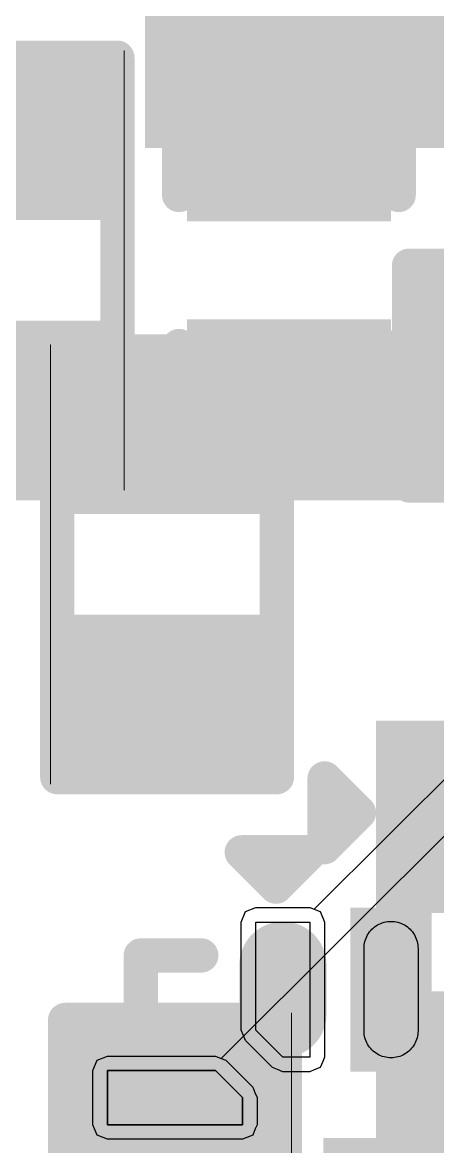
# Model space of a CAD drawing. Header units: inches. Extents: x -5 to 5450, y -4 to 5452.
# Drawn here: x 6.131 to 7.668, y 23.676 to 27.836 of the extents above; entities that cross this region are included whole.
import ezdxf

# ---------------------------------------------------------------- set-up
doc = ezdxf.new("R2010")
doc.units = ezdxf.units.IN
for name, color, linetype in [('Bottom Layer', 5, 'Continuous'), ('Bottom Overlay', 54, 'Continuous'), ('Bottom Paste', 16, 'Continuous'), ('Bottom Solder', 6, 'Continuous'), ('Top Layer', 1, 'Continuous'), ('Top Overlay', 2, 'Continuous'), ('Top Paste', 8, 'Continuous'), ('Top Solder', 216, 'Continuous')]:
    doc.layers.add(name, color=color, linetype=linetype)

# ---------------------------------------------------------------- blocks, each defined once
blk = doc.blocks.new('WQFN_30_EP_2_5_4_5__B_11')
at = {"layer": 'Bottom Layer'}
blk.add_hatch(color=5, dxfattribs=at).paths.add_polyline_path([(-1.4524, -1.5), (-1.4524, -1.3), (-0.9474, -1.3), (-0.9474, -1.5)])
h = blk.add_hatch(color=5, dxfattribs=at)
edge = h.paths.add_edge_path()
edge.add_arc((-1.1099, -1.8001), 0.06, 270, 450)
edge.add_line((-1.1099, -1.7401), (-1.2899, -1.7401))
edge.add_arc((-1.2899, -1.8001), 0.06, 90, 270)
edge.add_line((-1.2899, -1.8601), (-1.1099, -1.8601))
h = blk.add_hatch(color=5, dxfattribs=at)
edge = h.paths.add_edge_path()
edge.add_arc((-0.8001, -2.2901), 0.06, 180, 360)
edge.add_line((-0.7401, -2.2901), (-0.7401, -2.1101))
edge.add_arc((-0.8001, -2.1101), 0.06, 0, 180)
edge.add_line((-0.8601, -2.1101), (-0.8601, -2.2901))
at = {"layer": 'Bottom Paste'}
h = blk.add_hatch(color=16, dxfattribs=at)
edge = h.paths.add_edge_path()
edge.add_arc((-1.1099, -1.8001), 0.06, 270, 450)
edge.add_line((-1.1099, -1.7401), (-1.2899, -1.7401))
edge.add_arc((-1.2899, -1.8001), 0.06, 90, 270)
edge.add_line((-1.2899, -1.8601), (-1.1099, -1.8601))
h = blk.add_hatch(color=16, dxfattribs=at)
edge = h.paths.add_edge_path()
edge.add_arc((-0.8001, -2.2901), 0.06, 180, 360)
edge.add_line((-0.7401, -2.2901), (-0.7401, -2.1101))
edge.add_arc((-0.8001, -2.1101), 0.06, 0, 180)
edge.add_line((-0.8601, -2.1101), (-0.8601, -2.2901))
at = {"layer": 'Bottom Solder'}
for points in [[(-0.6508, -1.6508), (-0.6508, 1.6508), (0.6508, 1.6508), (0.6508, -1.6508)], [(-1.5032, -1.5508), (-1.5032, -1.2492), (-0.8966, -1.2492), (-0.8966, -1.5508)]]:
    blk.add_hatch(color=6, dxfattribs=at).paths.add_polyline_path(points)
h = blk.add_hatch(color=6, dxfattribs=at)
edge = h.paths.add_edge_path()
edge.add_arc((-1.1099, -1.8001), 0.1616, 270, 450)
edge.add_line((-1.1099, -1.6385), (-1.2899, -1.6385))
edge.add_arc((-1.2899, -1.8001), 0.1616, 90, 270)
edge.add_line((-1.2899, -1.9617), (-1.1099, -1.9617))
h = blk.add_hatch(color=6, dxfattribs=at)
edge = h.paths.add_edge_path()
edge.add_arc((-0.8001, -2.2901), 0.1616, 180, 360)
edge.add_line((-0.6385, -2.2901), (-0.6385, -2.1101))
edge.add_arc((-0.8001, -2.1101), 0.1616, 0, 180)
edge.add_line((-0.9617, -2.1101), (-0.9617, -2.2901))
at = {"layer": 'Bottom Layer'}
for p, q in [((-1.45, -1.9), (-1.45, -1.7)), ((-1.45, -1.7), (-0.95, -1.7001)), ((-0.95, -1.7001), (-0.95, -1.7003)), ((-0.95, -1.7003), (-0.95, -1.8001)), ((-0.95, -1.8001), (-1.05, -1.9)), ((-1.45, -1.9), (-1.45, -1.9)), ((-1.05, -1.9), (-1.45, -1.9)), ((-0.8, -1.9501), (-0.9, -2.0501)), ((-0.7001, -1.9501), (-0.8, -1.9501)), ((-0.7, -1.9501), (-0.7001, -1.9501)), ((-0.7, -2.45), (-0.7, -1.9501)), ((-0.9, -2.0501), (-0.9, -2.45)), ((-0.9, -2.45), (-0.9, -2.45)), ((-0.9, -2.45), (-0.7, -2.45))]:
    blk.add_line(p, q, dxfattribs=at)
at = {"layer": 'Bottom Overlay'}
for points in [[(-1.5809, -1.8255, 0.127, 0.127, 0), (-1.7079, -1.6985, 0.127, 0.127, 0)], [(-1.7079, -1.9525, 0.127, 0.127, 0), (-1.7079, -1.6985, 0.127, 0.127, 0)], [(-1.7079, -1.9525, 0.127, 0.127, 0), (-1.5809, -1.8255, 0.127, 0.127, 0)], [(-1.3262, -2.3262, 0.127, 0.127, 0), (-1.3262, -2.1025, 0.127, 0.127, 0)], [(-1.1025, -2.3262, 0.127, 0.127, 0), (-1.3262, -2.3262, 0.127, 0.127, 0)]]:
    blk.add_lwpolyline(points, format="xyseb", dxfattribs=at)
for points in [[(-1.7396, -1.6985, 0.0635, 0.0635, 1), (-1.6761, -1.6985, 0.0635, 0.0635, 1)], [(-1.7396, -1.6985, 0.0635, 0.0635, 1), (-1.6761, -1.6985, 0.0635, 0.0635, 1)], [(-1.6126, -1.8255, 0.0635, 0.0635, 1), (-1.5491, -1.8255, 0.0635, 0.0635, 1)], [(-1.6126, -1.8255, 0.0635, 0.0635, 1), (-1.5491, -1.8255, 0.0635, 0.0635, 1)], [(-1.7396, -1.9525, 0.0635, 0.0635, 1), (-1.6761, -1.9525, 0.0635, 0.0635, 1)], [(-1.7396, -1.9525, 0.0635, 0.0635, 1), (-1.6761, -1.9525, 0.0635, 0.0635, 1)], [(-1.358, -2.1025, 0.0635, 0.0635, 1), (-1.2945, -2.1025, 0.0635, 0.0635, 1)], [(-1.358, -2.3262, 0.0635, 0.0635, 1), (-1.2945, -2.3262, 0.0635, 0.0635, 1)], [(-1.358, -2.3262, 0.0635, 0.0635, 1), (-1.2945, -2.3262, 0.0635, 0.0635, 1)], [(-1.1343, -2.3262, 0.0635, 0.0635, 1), (-1.0708, -2.3262, 0.0635, 0.0635, 1)]]:
    blk.add_lwpolyline(points, format="xyseb", close=True, dxfattribs=at)
at = {"layer": 'Bottom Paste'}
for p, q in [((-1.4276, -1.3341), (-1.4231, -1.3293)), ((-1.4231, -1.3293), (-1.4183, -1.3249)), ((-1.4183, -1.3249), (-1.4133, -1.3207)), ((-1.4133, -1.3207), (-1.4079, -1.3169)), ((-1.4079, -1.3169), (-1.4024, -1.3134)), ((-1.4024, -1.3134), (-1.3966, -1.3104)), ((-1.3966, -1.3104), (-1.3907, -1.3077)), ((-1.3907, -1.3077), (-1.3846, -1.3054)), ((-1.3846, -1.3054), (-1.3783, -1.3035)), ((-1.3783, -1.3035), (-1.3719, -1.302)), ((-1.3719, -1.302), (-1.3655, -1.3009)), ((-1.3655, -1.3009), (-1.3589, -1.3003)), ((-1.3589, -1.3003), (-1.3524, -1.3)), ((-1.3524, -1.3), (-1.0474, -1.3)), ((-1.0474, -1.3), (-1.0409, -1.3003)), ((-1.0409, -1.3003), (-1.0343, -1.3009)), ((-1.0343, -1.3009), (-1.0279, -1.302)), ((-1.0279, -1.302), (-1.0215, -1.3035)), ((-1.0215, -1.3035), (-1.0152, -1.3054)), ((-1.0152, -1.3054), (-1.0091, -1.3077)), ((-1.0091, -1.3077), (-1.0032, -1.3104)), ((-1.0032, -1.3104), (-0.9974, -1.3134)), ((-0.9974, -1.3134), (-0.9918, -1.3169)), ((-0.9918, -1.3169), (-0.9865, -1.3207)), ((-0.9865, -1.3207), (-0.9815, -1.3249)), ((-0.9815, -1.3249), (-0.9767, -1.3293)), ((-0.9767, -1.3293), (-0.9722, -1.3341)), ((-1.449, -1.3742), (-1.4471, -1.3679)), ((-1.4471, -1.3679), (-1.4448, -1.3618)), ((-1.4448, -1.3618), (-1.4421, -1.3558)), ((-1.4421, -1.3558), (-1.439, -1.3501)), ((-1.439, -1.3501), (-1.4355, -1.3445)), ((-1.4355, -1.3445), (-1.4317, -1.3392)), ((-1.4317, -1.3392), (-1.4276, -1.3341)), ((-0.9722, -1.3341), (-0.9681, -1.3392)), ((-0.9681, -1.3392), (-0.9643, -1.3445)), ((-0.9643, -1.3445), (-0.9608, -1.3501)), ((-0.9608, -1.3501), (-0.9577, -1.3558)), ((-0.9577, -1.3558), (-0.955, -1.3618)), ((-0.955, -1.3618), (-0.9527, -1.3679)), ((-0.9527, -1.3679), (-0.9508, -1.3742)), ((-1.4524, -1.4), (-1.4522, -1.3935)), ((-1.4522, -1.4066), (-1.4524, -1.4)), ((-1.4522, -1.3935), (-1.4515, -1.387)), ((-1.4515, -1.4131), (-1.4522, -1.4066)), ((-1.4515, -1.387), (-1.4505, -1.3805)), ((-1.4505, -1.4196), (-1.4515, -1.4131)), ((-1.4505, -1.3805), (-1.449, -1.3742)), ((-0.9508, -1.3742), (-0.9493, -1.3805)), ((-0.9493, -1.3805), (-0.9483, -1.387)), ((-0.9483, -1.4131), (-0.9493, -1.4196)), ((-0.9483, -1.387), (-0.9476, -1.3935)), ((-0.9476, -1.4066), (-0.9483, -1.4131)), ((-0.9476, -1.3935), (-0.9474, -1.4)), ((-0.9474, -1.4), (-0.9476, -1.4066)), ((-0.9476, -1.4066), (-0.9476, -1.4066)), ((-1.449, -1.4259), (-1.4505, -1.4196)), ((-1.4471, -1.4322), (-1.449, -1.4259)), ((-1.4448, -1.4383), (-1.4471, -1.4322)), ((-1.4421, -1.4443), (-1.4448, -1.4383)), ((-1.439, -1.45), (-1.4421, -1.4443)), ((-1.4355, -1.4556), (-1.439, -1.45)), ((-1.4317, -1.4609), (-1.4355, -1.4556)), ((-0.9643, -1.4556), (-0.9681, -1.4609)), ((-0.9608, -1.4501), (-0.9643, -1.4556)), ((-0.9577, -1.4443), (-0.9608, -1.4501)), ((-0.955, -1.4383), (-0.9577, -1.4443)), ((-0.9527, -1.4322), (-0.955, -1.4383)), ((-0.9508, -1.4259), (-0.9527, -1.4322)), ((-0.9493, -1.4196), (-0.9508, -1.4259)), ((-1.4276, -1.466), (-1.4317, -1.4609)), ((-1.4231, -1.4708), (-1.4276, -1.466)), ((-1.4183, -1.4752), (-1.4231, -1.4708)), ((-1.4133, -1.4794), (-1.4183, -1.4752)), ((-1.4079, -1.4832), (-1.4133, -1.4794)), ((-1.4024, -1.4867), (-1.4079, -1.4832)), ((-1.3966, -1.4897), (-1.4024, -1.4867)), ((-1.3907, -1.4924), (-1.3966, -1.4897)), ((-1.3846, -1.4947), (-1.3907, -1.4924)), ((-1.3783, -1.4966), (-1.3846, -1.4947)), ((-1.3719, -1.4981), (-1.3783, -1.4966)), ((-1.0215, -1.4966), (-1.0279, -1.4981)), ((-1.0152, -1.4947), (-1.0215, -1.4966)), ((-1.0091, -1.4924), (-1.0152, -1.4947)), ((-1.0032, -1.4897), (-1.0091, -1.4924)), ((-0.9974, -1.4867), (-1.0032, -1.4897)), ((-0.9918, -1.4832), (-0.9974, -1.4867)), ((-0.9865, -1.4794), (-0.9918, -1.4832)), ((-0.9815, -1.4752), (-0.9865, -1.4794)), ((-0.9767, -1.4708), (-0.9815, -1.4752)), ((-0.9722, -1.466), (-0.9767, -1.4708)), ((-0.9681, -1.4609), (-0.9722, -1.466)), ((-1.3655, -1.4992), (-1.3719, -1.4981)), ((-1.3589, -1.4998), (-1.3655, -1.4992)), ((-1.3524, -1.5), (-1.3589, -1.4998)), ((-1.0474, -1.5), (-1.3524, -1.5)), ((-1.0409, -1.4998), (-1.0474, -1.5)), ((-1.0343, -1.4992), (-1.0409, -1.4998)), ((-1.0279, -1.4981), (-1.0343, -1.4992)), ((-1.45, -1.7), (-1.45, -1.7)), ((-1.45, -1.7), (-0.95, -1.7001)), ((-1.45, -1.9), (-1.45, -1.7)), ((-0.95, -1.7001), (-0.95, -1.7003)), ((-0.95, -1.7003), (-0.95, -1.8001)), ((-0.95, -1.8001), (-1.05, -1.9)), ((-1.05, -1.9), (-1.45, -1.9)), ((-0.9, -2.0501), (-0.8, -1.9501)), ((-0.8, -1.9501), (-0.7001, -1.9501)), ((-0.7001, -1.9501), (-0.7, -1.9501)), ((-0.7, -1.9501), (-0.7, -2.45)), ((-0.9, -2.45), (-0.9, -2.0501)), ((-0.7, -2.45), (-0.9, -2.45)), ((-0.7, -2.45), (-0.7, -2.45))]:
    blk.add_line(p, q, dxfattribs=at)
at = {"layer": 'Bottom Solder'}
for p, q in [((-1.4975, -1.6842), (-5429.1781, 5440.9755)), ((-0.9451, -2.0283), (-5429.1781, 5440.9755)), ((-1.4975, -1.6842), (-1.4883, -1.6617)), ((-1.4883, -1.6617), (-1.4658, -1.6525)), ((-1.4883, -1.6617), (-1.4883, -1.6617)), ((-1.4883, -1.6617), (-1.4883, -1.6617)), ((-1.4658, -1.6525), (-1.45, -1.6459)), ((-1.45, -1.6459), (-1.45, -1.6459)), ((-1.45, -1.6459), (-1.45, -1.6459)), ((-1.45, -1.6459), (-0.95, -1.6459)), ((-0.95, -1.6459), (-0.9342, -1.6525)), ((-0.9342, -1.6525), (-0.9118, -1.6618)), ((-0.9118, -1.6618), (-0.9118, -1.6618)), ((-0.9118, -1.6618), (-0.9118, -1.6618)), ((-0.9118, -1.6618), (-0.9025, -1.6842)), ((-1.5041, -1.7), (-1.4975, -1.6842)), ((-1.5041, -1.9), (-1.5041, -1.7)), ((-1.5041, -1.7), (-1.5041, -1.7)), ((-1.5041, -1.7), (-1.5041, -1.7)), ((-0.9025, -1.6842), (-0.8959, -1.7001)), ((-0.8959, -1.7001), (-0.8959, -1.8001)), ((-0.9041, -1.8198), (-0.9118, -1.8383)), ((-0.8959, -1.8001), (-0.9041, -1.8198)), ((-0.9118, -1.8383), (-1.0117, -1.9383)), ((-1.4883, -1.9383), (-1.5041, -1.9)), ((-0.9382, -2.0118), (-0.8383, -1.9118)), ((-0.8383, -1.9118), (-0.8186, -1.9036)), ((-0.8383, -1.9118), (-0.8383, -1.9118)), ((-0.8383, -1.9118), (-0.8383, -1.9118)), ((-0.8186, -1.9036), (-0.8001, -1.8959)), ((-0.8001, -1.8959), (-0.8001, -1.8959)), ((-0.8001, -1.8959), (-0.8, -1.8959)), ((-0.8, -1.8959), (-0.7001, -1.8959)), ((-0.7001, -1.8959), (-0.7, -1.8959)), ((-0.7, -1.8959), (-0.6842, -1.9025)), ((-0.6842, -1.9025), (-0.6617, -1.9118)), ((-0.6617, -1.9118), (-0.6617, -1.9118)), ((-0.6617, -1.9118), (-0.6617, -1.9118)), ((-0.6617, -1.9118), (-0.6525, -1.9342)), ((-1.45, -1.9542), (-1.4883, -1.9383)), ((-1.05, -1.9542), (-1.45, -1.9542)), ((-1.0303, -1.946), (-1.05, -1.9542)), ((-1.05, -1.9542), (-1.05, -1.9542)), ((-1.05, -1.9542), (-1.05, -1.9542)), ((-1.0117, -1.9383), (-1.0303, -1.946)), ((-1.0117, -1.9383), (-1.0117, -1.9383)), ((-1.0117, -1.9383), (-1.0117, -1.9383)), ((-0.6525, -1.9342), (-0.6459, -1.9501)), ((-0.6459, -1.9501), (-0.6459, -2.45)), ((-0.9541, -2.0501), (-0.9451, -2.0283)), ((-0.9451, -2.0283), (-0.9383, -2.0118)), ((-0.9383, -2.0118), (-0.9383, -2.0118)), ((-0.9383, -2.0118), (-0.9383, -2.0118)), ((-0.9383, -2.0118), (-0.9382, -2.0118)), ((-0.9541, -2.45), (-0.9541, -2.0501)), ((-0.9383, -2.4883), (-0.9541, -2.45)), ((-0.6459, -2.45), (-0.6524, -2.4659)), ((-0.6459, -2.45), (-0.6459, -2.45)), ((-0.6459, -2.45), (-0.6459, -2.45)), ((-0.9, -2.5042), (-0.9383, -2.4883)), ((-0.6617, -2.4883), (-0.6841, -2.4976)), ((-0.6524, -2.4659), (-0.6617, -2.4883)), ((-0.6617, -2.4883), (-0.6617, -2.4883)), ((-0.6617, -2.4883), (-0.6617, -2.4883)), ((-0.7, -2.5042), (-0.9, -2.5042)), ((-0.6841, -2.4976), (-0.7, -2.5042)), ((-0.7, -2.5042), (-0.7, -2.5042)), ((-0.7, -2.5042), (-0.7, -2.5042))]:
    blk.add_line(p, q, dxfattribs=at)
blk = doc.blocks.new('SOT_23_6_THIN_19')
at = {"layer": 'Top Layer'}
for points in [[(-1.86, 1.26), (-0.74, 1.26), (-0.74, 0.64), (-1.86, 0.64)], [(0.74, 1.26), (1.86, 1.26), (1.86, 0.64), (0.74, 0.64)], [(-1.86, 0.31), (-0.74, 0.31), (-0.74, -0.31), (-1.86, -0.31)], [(0.74, 0.31), (1.86, 0.31), (1.86, -0.31), (0.74, -0.31)], [(-1.86, -0.64), (-0.74, -0.64), (-0.74, -1.26), (-1.86, -1.26)], [(0.74, -0.64), (1.86, -0.64), (1.86, -1.26), (0.74, -1.26)]]:
    blk.add_hatch(color=1, dxfattribs=at).paths.add_polyline_path(points)
at = {"layer": 'Top Paste'}
for points in [[(-1.86, 1.26), (-0.74, 1.26), (-0.74, 0.64), (-1.86, 0.64)], [(0.74, 1.26), (1.86, 1.26), (1.86, 0.64), (0.74, 0.64)], [(-1.86, 0.31), (-0.74, 0.31), (-0.74, -0.31), (-1.86, -0.31)], [(0.74, 0.31), (1.86, 0.31), (1.86, -0.31), (0.74, -0.31)], [(-1.86, -0.64), (-0.74, -0.64), (-0.74, -1.26), (-1.86, -1.26)], [(0.74, -0.64), (1.86, -0.64), (1.86, -1.26), (0.74, -1.26)]]:
    blk.add_hatch(color=8, dxfattribs=at).paths.add_polyline_path(points)
at = {"layer": 'Top Solder'}
for points in [[(-1.9616, 1.3616), (-0.6384, 1.3616), (-0.6384, 0.5384), (-1.9616, 0.5384)], [(0.6384, 1.3616), (1.9616, 1.3616), (1.9616, 0.5384), (0.6384, 0.5384)], [(-1.9616, 0.4116), (-0.6384, 0.4116), (-0.6384, -0.4116), (-1.9616, -0.4116)], [(0.6384, 0.4116), (1.9616, 0.4116), (1.9616, -0.4116), (0.6384, -0.4116)], [(-1.9616, -0.5384), (-0.6384, -0.5384), (-0.6384, -1.3616), (-1.9616, -1.3616)], [(0.6384, -0.5384), (1.9616, -0.5384), (1.9616, -1.3616), (0.6384, -1.3616)]]:
    blk.add_hatch(color=216, dxfattribs=at).paths.add_polyline_path(points)
at = {"layer": 'Top Overlay'}
for points in [[(0.762, 1.4732, 0.127, 0.127, 0), (-0.762, 1.4732, 0.127, 0.127, 0)], [(-2.1336, 1.0922, 0.127, 0.127, 0), (-2.1336, 0.8382, 0.127, 0.127, 0)], [(-2.0066, 0.9652, 0.127, 0.127, 0), (-2.1336, 1.0922, 0.127, 0.127, 0)], [(-2.0066, 0.9652, 0.127, 0.127, 0), (-2.1336, 0.8382, 0.127, 0.127, 0)], [(0.7874, -1.4732, 0.127, 0.127, 0), (-0.762, -1.4732, 0.127, 0.127, 0)]]:
    blk.add_lwpolyline(points, format="xyseb", dxfattribs=at)
for points in [[(-0.7937, 1.4732, 0.0635, 0.0635, 1), (-0.7302, 1.4732, 0.0635, 0.0635, 1)], [(0.7302, 1.4732, 0.0635, 0.0635, 1), (0.7937, 1.4732, 0.0635, 0.0635, 1)], [(-2.1654, 1.0922, 0.0635, 0.0635, 1), (-2.1019, 1.0922, 0.0635, 0.0635, 1)], [(-2.1654, 1.0922, 0.0635, 0.0635, 1), (-2.1019, 1.0922, 0.0635, 0.0635, 1)], [(-2.0383, 0.9652, 0.0635, 0.0635, 1), (-1.9748, 0.9652, 0.0635, 0.0635, 1)], [(-2.0383, 0.9652, 0.0635, 0.0635, 1), (-1.9748, 0.9652, 0.0635, 0.0635, 1)], [(-2.1654, 0.8382, 0.0635, 0.0635, 1), (-2.1019, 0.8382, 0.0635, 0.0635, 1)], [(-2.1654, 0.8382, 0.0635, 0.0635, 1), (-2.1019, 0.8382, 0.0635, 0.0635, 1)], [(-0.7937, -1.4732, 0.0635, 0.0635, 1), (-0.7302, -1.4732, 0.0635, 0.0635, 1)], [(0.7557, -1.4732, 0.0635, 0.0635, 1), (0.8192, -1.4732, 0.0635, 0.0635, 1)]]:
    blk.add_lwpolyline(points, format="xyseb", close=True, dxfattribs=at)
blk = doc.blocks.new('R___0402_B_43')
at = {"layer": 'Bottom Layer'}
for points in [[(-0.2413, 0.3175), (-0.2413, -0.3175), (-0.6985, -0.3175), (-0.6985, 0.3175)], [(0.6985, 0.3175), (0.6985, -0.3175), (0.2413, -0.3175), (0.2413, 0.3175)]]:
    blk.add_hatch(color=5, dxfattribs=at).paths.add_polyline_path(points)
at = {"layer": 'Bottom Paste'}
for points in [[(-0.2413, 0.3175), (-0.2413, -0.3175), (-0.6985, -0.3175), (-0.6985, 0.3175)], [(0.6985, 0.3175), (0.6985, -0.3175), (0.2413, -0.3175), (0.2413, 0.3175)]]:
    blk.add_hatch(color=16, dxfattribs=at).paths.add_polyline_path(points)
at = {"layer": 'Bottom Solder'}
for points in [[(-0.1863, 0.3725), (-0.1863, -0.3725), (-0.7535, -0.3725), (-0.7535, 0.3725)], [(0.7535, 0.3725), (0.7535, -0.3725), (0.1863, -0.3725), (0.1863, 0.3725)]]:
    blk.add_hatch(color=6, dxfattribs=at).paths.add_polyline_path(points)
at = {"layer": 'Bottom Overlay'}
for points in [[(-0.7874, -0.4064, 0.127, 0.127, 0), (-0.7874, 0.4064, 0.127, 0.127, 0)], [(0.7874, 0.4064, 0.127, 0.127, 0), (-0.7874, 0.4064, 0.127, 0.127, 0)], [(0.7874, -0.4064, 0.127, 0.127, 0), (0.7874, 0.4064, 0.127, 0.127, 0)], [(0.8128, 0.4318, 0.00323, 0.00323, 0), (-0.8128, 0.4318, 0.00323, 0.00323, 0)], [(0.7874, -0.4064, 0.127, 0.127, 0), (-0.7874, -0.4064, 0.127, 0.127, 0)]]:
    blk.add_lwpolyline(points, format="xyseb", dxfattribs=at)
for points in [[(-0.8191, 0.4064, 0.0635, 0.0635, 1), (-0.7556, 0.4064, 0.0635, 0.0635, 1)], [(-0.8191, 0.4064, 0.0635, 0.0635, 1), (-0.7556, 0.4064, 0.0635, 0.0635, 1)], [(0.7556, 0.4064, 0.0635, 0.0635, 1), (0.8191, 0.4064, 0.0635, 0.0635, 1)], [(0.7556, 0.4064, 0.0635, 0.0635, 1), (0.8191, 0.4064, 0.0635, 0.0635, 1)], [(-0.8136, 0.4318, 0.00161, 0.00161, 1), (-0.812, 0.4318, 0.00161, 0.00161, 1)], [(0.812, 0.4318, 0.00161, 0.00161, 1), (0.8136, 0.4318, 0.00161, 0.00161, 1)], [(-0.8191, -0.4064, 0.0635, 0.0635, 1), (-0.7556, -0.4064, 0.0635, 0.0635, 1)], [(-0.8191, -0.4064, 0.0635, 0.0635, 1), (-0.7556, -0.4064, 0.0635, 0.0635, 1)], [(0.7556, -0.4064, 0.0635, 0.0635, 1), (0.8191, -0.4064, 0.0635, 0.0635, 1)], [(0.7556, -0.4064, 0.0635, 0.0635, 1), (0.8191, -0.4064, 0.0635, 0.0635, 1)]]:
    blk.add_lwpolyline(points, format="xyseb", close=True, dxfattribs=at)
blk = doc.blocks.new('R___0402_82')
at = {"layer": 'Top Layer'}
for points in [[(-0.6985, -0.3175), (-0.6985, 0.3175), (-0.2413, 0.3175), (-0.2413, -0.3175)], [(0.2413, -0.3175), (0.2413, 0.3175), (0.6985, 0.3175), (0.6985, -0.3175)]]:
    blk.add_hatch(color=1, dxfattribs=at).paths.add_polyline_path(points)
at = {"layer": 'Top Paste'}
for points in [[(-0.6985, -0.3175), (-0.6985, 0.3175), (-0.2413, 0.3175), (-0.2413, -0.3175)], [(0.2413, -0.3175), (0.2413, 0.3175), (0.6985, 0.3175), (0.6985, -0.3175)]]:
    blk.add_hatch(color=8, dxfattribs=at).paths.add_polyline_path(points)
at = {"layer": 'Top Solder'}
for points in [[(-0.7535, -0.3725), (-0.7535, 0.3725), (-0.1863, 0.3725), (-0.1863, -0.3725)], [(0.1863, -0.3725), (0.1863, 0.3725), (0.7535, 0.3725), (0.7535, -0.3725)]]:
    blk.add_hatch(color=216, dxfattribs=at).paths.add_polyline_path(points)
at = {"layer": 'Top Overlay'}
for points in [[(-0.7874, -0.4064, 0.127, 0.127, 0), (-0.7874, 0.4064, 0.127, 0.127, 0)], [(0.7874, 0.4064, 0.127, 0.127, 0), (-0.7874, 0.4064, 0.127, 0.127, 0)], [(0.7874, -0.4064, 0.127, 0.127, 0), (0.7874, 0.4064, 0.127, 0.127, 0)], [(0.7874, -0.4064, 0.127, 0.127, 0), (-0.7874, -0.4064, 0.127, 0.127, 0)], [(0.8128, -0.4318, 0.00323, 0.00323, 0), (-0.8128, -0.4318, 0.00323, 0.00323, 0)]]:
    blk.add_lwpolyline(points, format="xyseb", dxfattribs=at)
for points in [[(-0.8191, 0.4064, 0.0635, 0.0635, 1), (-0.7556, 0.4064, 0.0635, 0.0635, 1)], [(-0.8191, 0.4064, 0.0635, 0.0635, 1), (-0.7556, 0.4064, 0.0635, 0.0635, 1)], [(0.7556, 0.4064, 0.0635, 0.0635, 1), (0.8191, 0.4064, 0.0635, 0.0635, 1)], [(0.7556, 0.4064, 0.0635, 0.0635, 1), (0.8191, 0.4064, 0.0635, 0.0635, 1)], [(-0.8191, -0.4064, 0.0635, 0.0635, 1), (-0.7556, -0.4064, 0.0635, 0.0635, 1)], [(-0.8191, -0.4064, 0.0635, 0.0635, 1), (-0.7556, -0.4064, 0.0635, 0.0635, 1)], [(0.7556, -0.4064, 0.0635, 0.0635, 1), (0.8191, -0.4064, 0.0635, 0.0635, 1)], [(0.7556, -0.4064, 0.0635, 0.0635, 1), (0.8191, -0.4064, 0.0635, 0.0635, 1)], [(-0.8136, -0.4318, 0.00161, 0.00161, 1), (-0.812, -0.4318, 0.00161, 0.00161, 1)], [(0.812, -0.4318, 0.00161, 0.00161, 1), (0.8136, -0.4318, 0.00161, 0.00161, 1)]]:
    blk.add_lwpolyline(points, format="xyseb", close=True, dxfattribs=at)
blk = doc.blocks.new('R___0402_91')
at = {"layer": 'Top Layer'}
for points in [[(-0.6985, -0.3175), (-0.6985, 0.3175), (-0.2413, 0.3175), (-0.2413, -0.3175)], [(0.2413, -0.3175), (0.2413, 0.3175), (0.6985, 0.3175), (0.6985, -0.3175)]]:
    blk.add_hatch(color=1, dxfattribs=at).paths.add_polyline_path(points)
at = {"layer": 'Top Paste'}
for points in [[(-0.6985, -0.3175), (-0.6985, 0.3175), (-0.2413, 0.3175), (-0.2413, -0.3175)], [(0.2413, -0.3175), (0.2413, 0.3175), (0.6985, 0.3175), (0.6985, -0.3175)]]:
    blk.add_hatch(color=8, dxfattribs=at).paths.add_polyline_path(points)
at = {"layer": 'Top Solder'}
for points in [[(-0.7535, -0.3725), (-0.7535, 0.3725), (-0.1863, 0.3725), (-0.1863, -0.3725)], [(0.1863, -0.3725), (0.1863, 0.3725), (0.7535, 0.3725), (0.7535, -0.3725)]]:
    blk.add_hatch(color=216, dxfattribs=at).paths.add_polyline_path(points)
at = {"layer": 'Top Overlay'}
for points in [[(-0.7874, 0.4064, 0.127, 0.127, 0), (-0.7874, -0.4064, 0.127, 0.127, 0)], [(-0.7874, 0.4064, 0.127, 0.127, 0), (0.7874, 0.4064, 0.127, 0.127, 0)], [(0.7874, 0.4064, 0.127, 0.127, 0), (0.7874, -0.4064, 0.127, 0.127, 0)], [(-0.7874, -0.4064, 0.127, 0.127, 0), (0.7874, -0.4064, 0.127, 0.127, 0)], [(-0.8128, -0.4318, 0.00323, 0.00323, 0), (0.8128, -0.4318, 0.00323, 0.00323, 0)]]:
    blk.add_lwpolyline(points, format="xyseb", dxfattribs=at)
for points in [[(-0.8191, 0.4064, 0.0635, 0.0635, 1), (-0.7556, 0.4064, 0.0635, 0.0635, 1)], [(-0.8191, 0.4064, 0.0635, 0.0635, 1), (-0.7556, 0.4064, 0.0635, 0.0635, 1)], [(0.7556, 0.4064, 0.0635, 0.0635, 1), (0.8191, 0.4064, 0.0635, 0.0635, 1)], [(0.7556, 0.4064, 0.0635, 0.0635, 1), (0.8191, 0.4064, 0.0635, 0.0635, 1)], [(-0.8191, -0.4064, 0.0635, 0.0635, 1), (-0.7556, -0.4064, 0.0635, 0.0635, 1)], [(-0.8191, -0.4064, 0.0635, 0.0635, 1), (-0.7556, -0.4064, 0.0635, 0.0635, 1)], [(0.7556, -0.4064, 0.0635, 0.0635, 1), (0.8191, -0.4064, 0.0635, 0.0635, 1)], [(0.7556, -0.4064, 0.0635, 0.0635, 1), (0.8191, -0.4064, 0.0635, 0.0635, 1)], [(-0.8136, -0.4318, 0.00161, 0.00161, 1), (-0.812, -0.4318, 0.00161, 0.00161, 1)], [(0.812, -0.4318, 0.00161, 0.00161, 1), (0.8136, -0.4318, 0.00161, 0.00161, 1)]]:
    blk.add_lwpolyline(points, format="xyseb", close=True, dxfattribs=at)
blk = doc.blocks.new('6_TSOP__93')
at = {"layer": 'Top Layer'}
for points in [[(-0.813, 1.255), (-0.813, 0.747), (-1.512, 0.747), (-1.512, 1.255)], [(1.512, 1.255), (1.512, 0.747), (0.813, 0.747), (0.813, 1.255)], [(-0.813, 0.254), (-0.813, -0.254), (-1.512, -0.254), (-1.512, 0.254)], [(1.512, 0.254), (1.512, -0.254), (0.813, -0.254), (0.813, 0.254)], [(-0.813, -0.747), (-0.813, -1.255), (-1.512, -1.255), (-1.512, -0.747)], [(1.512, -0.747), (1.512, -1.255), (0.813, -1.255), (0.813, -0.747)]]:
    blk.add_hatch(color=1, dxfattribs=at).paths.add_polyline_path(points)
at = {"layer": 'Top Paste'}
for points in [[(-0.813, 1.255), (-0.813, 0.747), (-1.512, 0.747), (-1.512, 1.255)], [(1.512, 1.255), (1.512, 0.747), (0.813, 0.747), (0.813, 1.255)], [(-0.813, 0.254), (-0.813, -0.254), (-1.512, -0.254), (-1.512, 0.254)], [(1.512, 0.254), (1.512, -0.254), (0.813, -0.254), (0.813, 0.254)], [(-0.813, -0.747), (-0.813, -1.255), (-1.512, -1.255), (-1.512, -0.747)], [(1.512, -0.747), (1.512, -1.255), (0.813, -1.255), (0.813, -0.747)]]:
    blk.add_hatch(color=8, dxfattribs=at).paths.add_polyline_path(points)
at = {"layer": 'Top Solder'}
for points in [[(-0.7114, 1.3566), (-0.7114, 0.6454), (-1.6136, 0.6454), (-1.6136, 1.3566)], [(1.6136, 1.3566), (1.6136, 0.6454), (0.7114, 0.6454), (0.7114, 1.3566)], [(-0.7114, 0.3556), (-0.7114, -0.3556), (-1.6136, -0.3556), (-1.6136, 0.3556)], [(1.6136, 0.3556), (1.6136, -0.3556), (0.7114, -0.3556), (0.7114, 0.3556)], [(-0.7114, -0.6454), (-0.7114, -1.3566), (-1.6136, -1.3566), (-1.6136, -0.6454)], [(1.6136, -0.6454), (1.6136, -1.3566), (0.7114, -1.3566), (0.7114, -0.6454)]]:
    blk.add_hatch(color=216, dxfattribs=at).paths.add_polyline_path(points)
at = {"layer": 'Top Overlay'}
for points in [[(-0.6996, 1.5488, 0.127, 0.127, 0), (0.7112, 1.5494, 0.127, 0.127, 0)], [(-0.6996, 1.3716, 0.127, 0.127, 0), (-0.6996, 1.5488, 0.127, 0.127, 0)], [(0.7112, 1.3722, 0.127, 0.127, 0), (0.7112, 1.5494, 0.127, 0.127, 0)], [(-1.8034, 0.889, 0.127, 0.127, 0), (-1.8034, 1.143, 0.127, 0.127, 0)], [(-1.8034, 1.143, 0.127, 0.127, 0), (-1.6764, 1.016, 0.127, 0.127, 0)], [(-1.8034, 0.889, 0.127, 0.127, 0), (-1.6764, 1.016, 0.127, 0.127, 0)], [(-0.6996, -1.5488, 0.127, 0.127, 0), (-0.6996, -1.3716, 0.127, 0.127, 0)], [(0.7112, -1.5494, 0.127, 0.127, 0), (0.7112, -1.3722, 0.127, 0.127, 0)], [(-0.6996, -1.5488, 0.127, 0.127, 0), (0.7112, -1.5494, 0.127, 0.127, 0)]]:
    blk.add_lwpolyline(points, format="xyseb", dxfattribs=at)
for points in [[(-0.7313, 1.5488, 0.0635, 0.0635, 1), (-0.6678, 1.5488, 0.0635, 0.0635, 1)], [(-0.7313, 1.5488, 0.0635, 0.0635, 1), (-0.6678, 1.5488, 0.0635, 0.0635, 1)], [(0.6794, 1.5494, 0.0635, 0.0635, 1), (0.7429, 1.5494, 0.0635, 0.0635, 1)], [(0.6794, 1.5494, 0.0635, 0.0635, 1), (0.7429, 1.5494, 0.0635, 0.0635, 1)], [(-0.7313, 1.3716, 0.0635, 0.0635, 1), (-0.6678, 1.3716, 0.0635, 0.0635, 1)], [(0.6794, 1.3722, 0.0635, 0.0635, 1), (0.7429, 1.3722, 0.0635, 0.0635, 1)], [(-1.8352, 1.143, 0.0635, 0.0635, 1), (-1.7716, 1.143, 0.0635, 0.0635, 1)], [(-1.8352, 1.143, 0.0635, 0.0635, 1), (-1.7716, 1.143, 0.0635, 0.0635, 1)], [(-1.7082, 1.016, 0.0635, 0.0635, 1), (-1.6446, 1.016, 0.0635, 0.0635, 1)], [(-1.7082, 1.016, 0.0635, 0.0635, 1), (-1.6446, 1.016, 0.0635, 0.0635, 1)], [(-1.8352, 0.889, 0.0635, 0.0635, 1), (-1.7716, 0.889, 0.0635, 0.0635, 1)], [(-1.8352, 0.889, 0.0635, 0.0635, 1), (-1.7716, 0.889, 0.0635, 0.0635, 1)], [(-0.7313, -1.3716, 0.0635, 0.0635, 1), (-0.6678, -1.3716, 0.0635, 0.0635, 1)], [(0.6794, -1.3722, 0.0635, 0.0635, 1), (0.7429, -1.3722, 0.0635, 0.0635, 1)], [(-0.7313, -1.5488, 0.0635, 0.0635, 1), (-0.6678, -1.5488, 0.0635, 0.0635, 1)], [(-0.7313, -1.5488, 0.0635, 0.0635, 1), (-0.6678, -1.5488, 0.0635, 0.0635, 1)], [(0.6794, -1.5494, 0.0635, 0.0635, 1), (0.7429, -1.5494, 0.0635, 0.0635, 1)], [(0.6794, -1.5494, 0.0635, 0.0635, 1), (0.7429, -1.5494, 0.0635, 0.0635, 1)]]:
    blk.add_lwpolyline(points, format="xyseb", close=True, dxfattribs=at)
blk = doc.blocks.new('C___0402_B_206')
at = {"layer": 'Bottom Layer'}
for points in [[(-0.2413, 0.3175), (-0.2413, -0.3175), (-0.6985, -0.3175), (-0.6985, 0.3175)], [(0.6985, 0.3175), (0.6985, -0.3175), (0.2413, -0.3175), (0.2413, 0.3175)]]:
    blk.add_hatch(color=5, dxfattribs=at).paths.add_polyline_path(points)
at = {"layer": 'Bottom Paste'}
for points in [[(-0.2413, 0.3175), (-0.2413, -0.3175), (-0.6985, -0.3175), (-0.6985, 0.3175)], [(0.6985, 0.3175), (0.6985, -0.3175), (0.2413, -0.3175), (0.2413, 0.3175)]]:
    blk.add_hatch(color=16, dxfattribs=at).paths.add_polyline_path(points)
at = {"layer": 'Bottom Solder'}
for points in [[(-0.1813, 0.3775), (-0.1813, -0.3775), (-0.7585, -0.3775), (-0.7585, 0.3775)], [(0.7585, 0.3775), (0.7585, -0.3775), (0.1813, -0.3775), (0.1813, 0.3775)]]:
    blk.add_hatch(color=6, dxfattribs=at).paths.add_polyline_path(points)
at = {"layer": 'Bottom Overlay'}
for points in [[(-0.7874, -0.4064, 0.127, 0.127, 0), (-0.7874, 0.4064, 0.127, 0.127, 0)], [(-0.2794, 0.4064, 0.127, 0.127, 0), (-0.7874, 0.4064, 0.127, 0.127, 0)], [(0.7874, 0.4064, 0.127, 0.127, 0), (0.2794, 0.4064, 0.127, 0.127, 0)], [(0.7874, -0.4064, 0.127, 0.127, 0), (0.7874, 0.4064, 0.127, 0.127, 0)], [(-0.2794, -0.4064, 0.127, 0.127, 0), (-0.7874, -0.4064, 0.127, 0.127, 0)], [(0.7874, -0.4064, 0.127, 0.127, 0), (0.2794, -0.4064, 0.127, 0.127, 0)]]:
    blk.add_lwpolyline(points, format="xyseb", dxfattribs=at)
for points in [[(-0.8191, 0.4064, 0.0635, 0.0635, 1), (-0.7556, 0.4064, 0.0635, 0.0635, 1)], [(-0.8191, 0.4064, 0.0635, 0.0635, 1), (-0.7556, 0.4064, 0.0635, 0.0635, 1)], [(-0.3111, 0.4064, 0.0635, 0.0635, 1), (-0.2477, 0.4064, 0.0635, 0.0635, 1)], [(0.2477, 0.4064, 0.0635, 0.0635, 1), (0.3111, 0.4064, 0.0635, 0.0635, 1)], [(0.7556, 0.4064, 0.0635, 0.0635, 1), (0.8191, 0.4064, 0.0635, 0.0635, 1)], [(0.7556, 0.4064, 0.0635, 0.0635, 1), (0.8191, 0.4064, 0.0635, 0.0635, 1)], [(-0.8191, -0.4064, 0.0635, 0.0635, 1), (-0.7556, -0.4064, 0.0635, 0.0635, 1)], [(-0.8191, -0.4064, 0.0635, 0.0635, 1), (-0.7556, -0.4064, 0.0635, 0.0635, 1)], [(-0.3111, -0.4064, 0.0635, 0.0635, 1), (-0.2477, -0.4064, 0.0635, 0.0635, 1)], [(0.2477, -0.4064, 0.0635, 0.0635, 1), (0.3111, -0.4064, 0.0635, 0.0635, 1)], [(0.7556, -0.4064, 0.0635, 0.0635, 1), (0.8191, -0.4064, 0.0635, 0.0635, 1)], [(0.7556, -0.4064, 0.0635, 0.0635, 1), (0.8191, -0.4064, 0.0635, 0.0635, 1)]]:
    blk.add_lwpolyline(points, format="xyseb", close=True, dxfattribs=at)
blk = doc.blocks.new('____0402_229')
at = {"layer": 'Top Layer'}
for points in [[(-0.6985, -0.3175), (-0.6985, 0.3175), (-0.2413, 0.3175), (-0.2413, -0.3175)], [(0.2413, -0.3175), (0.2413, 0.3175), (0.6985, 0.3175), (0.6985, -0.3175)]]:
    blk.add_hatch(color=1, dxfattribs=at).paths.add_polyline_path(points)
at = {"layer": 'Top Paste'}
for points in [[(-0.6985, -0.3175), (-0.6985, 0.3175), (-0.2413, 0.3175), (-0.2413, -0.3175)], [(0.2413, -0.3175), (0.2413, 0.3175), (0.6985, 0.3175), (0.6985, -0.3175)]]:
    blk.add_hatch(color=8, dxfattribs=at).paths.add_polyline_path(points)
at = {"layer": 'Top Solder'}
for points in [[(-0.7585, -0.3775), (-0.7585, 0.3775), (-0.1813, 0.3775), (-0.1813, -0.3775)], [(0.1813, -0.3775), (0.1813, 0.3775), (0.7585, 0.3775), (0.7585, -0.3775)]]:
    blk.add_hatch(color=216, dxfattribs=at).paths.add_polyline_path(points)
at = {"layer": 'Top Overlay'}
for points in [[(-0.2794, 0.4064, 0.127, 0.127, 0), (-0.7874, 0.4064, 0.127, 0.127, 0)], [(-0.7874, 0.4064, 0.127, 0.127, 0), (-0.7874, -0.4064, 0.127, 0.127, 0)], [(0.7874, 0.4064, 0.127, 0.127, 0), (0.2794, 0.4064, 0.127, 0.127, 0)], [(0.7874, 0.4064, 0.127, 0.127, 0), (0.7874, -0.4064, 0.127, 0.127, 0)], [(-0.2794, -0.4064, 0.127, 0.127, 0), (-0.7874, -0.4064, 0.127, 0.127, 0)], [(0.7874, -0.4064, 0.127, 0.127, 0), (0.2794, -0.4064, 0.127, 0.127, 0)]]:
    blk.add_lwpolyline(points, format="xyseb", dxfattribs=at)
for points in [[(-0.8191, 0.4064, 0.0635, 0.0635, 1), (-0.7556, 0.4064, 0.0635, 0.0635, 1)], [(-0.8191, 0.4064, 0.0635, 0.0635, 1), (-0.7556, 0.4064, 0.0635, 0.0635, 1)], [(-0.3111, 0.4064, 0.0635, 0.0635, 1), (-0.2477, 0.4064, 0.0635, 0.0635, 1)], [(0.2477, 0.4064, 0.0635, 0.0635, 1), (0.3111, 0.4064, 0.0635, 0.0635, 1)], [(0.7556, 0.4064, 0.0635, 0.0635, 1), (0.8191, 0.4064, 0.0635, 0.0635, 1)], [(0.7556, 0.4064, 0.0635, 0.0635, 1), (0.8191, 0.4064, 0.0635, 0.0635, 1)], [(-0.8191, -0.4064, 0.0635, 0.0635, 1), (-0.7556, -0.4064, 0.0635, 0.0635, 1)], [(-0.8191, -0.4064, 0.0635, 0.0635, 1), (-0.7556, -0.4064, 0.0635, 0.0635, 1)], [(-0.3111, -0.4064, 0.0635, 0.0635, 1), (-0.2477, -0.4064, 0.0635, 0.0635, 1)], [(0.2477, -0.4064, 0.0635, 0.0635, 1), (0.3111, -0.4064, 0.0635, 0.0635, 1)], [(0.7556, -0.4064, 0.0635, 0.0635, 1), (0.8191, -0.4064, 0.0635, 0.0635, 1)], [(0.7556, -0.4064, 0.0635, 0.0635, 1), (0.8191, -0.4064, 0.0635, 0.0635, 1)]]:
    blk.add_lwpolyline(points, format="xyseb", close=True, dxfattribs=at)

msp = doc.modelspace()

# ---------------------------------------------------------------- block references
for name, p, rotation in [('WQFN_30_EP_2_5_4_5__B_11', (8.8957, 23.0572), 270), ('SOT_23_6_THIN_19', (8.5461, 28.7329), 180), ('R___0402_B_43', (6.0763, 26.918), 270), ('C___0402_B_206', (7.1177, 26.918), 270), ('____0402_229', (8.3496, 26.5291), 180), ('R___0402_82', (6.6668, 25.8306), 270), ('R___0402_91', (6.6958, 23.3573), 90)]:
    msp.add_blockref(name, p, dxfattribs=dict(rotation=rotation))
msp.add_blockref('6_TSOP__93', (9.0533, 23.8954))

doc.saveas('drawing.dxf')
